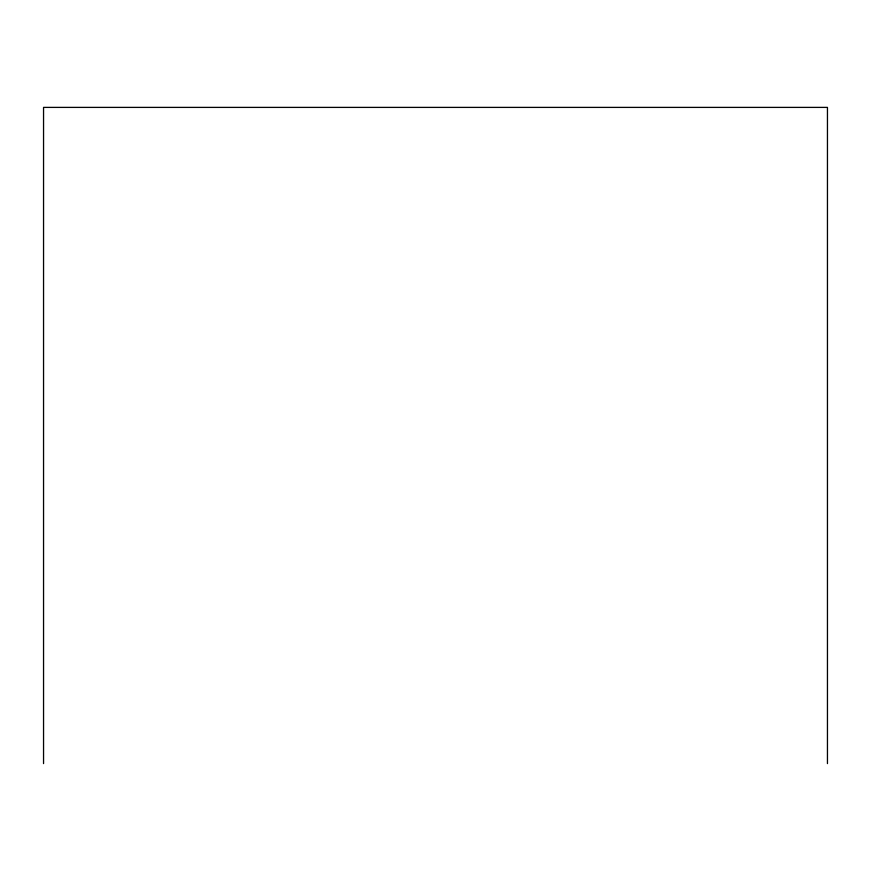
<?xml version="1.0" encoding="UTF-8"?>
<svg xmlns="http://www.w3.org/2000/svg" width="871" height="871" viewBox="0 0 871 871"><rect width="100%" height="100%" fill="white"/><g stroke="black" fill="none" stroke-linecap="round" stroke-linejoin="round"><path stroke-width="1.31" d="M827.45 763.606L827.45 107.394L43.55 107.394L43.55 763.606"/></g></svg>
